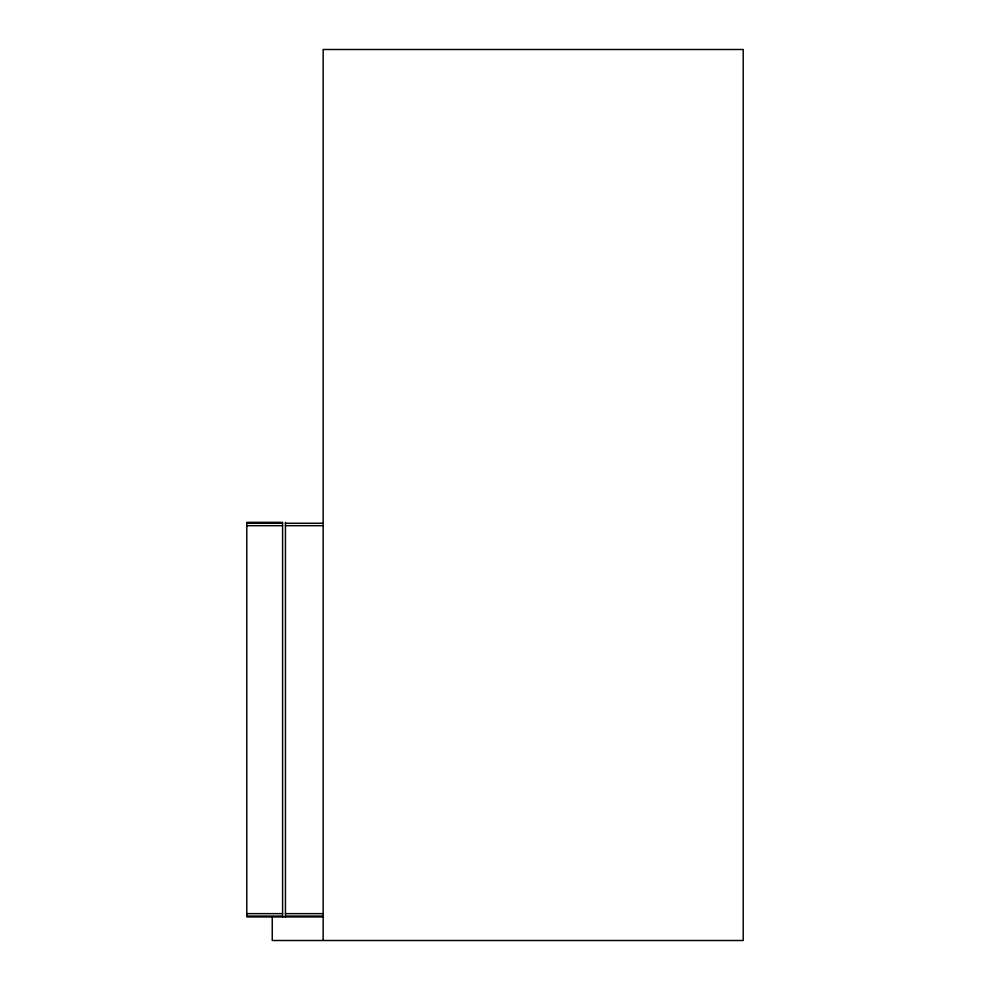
<?xml version="1.0" encoding="UTF-8"?>
<svg xmlns="http://www.w3.org/2000/svg" width="990" height="990" viewBox="0 0 990 990"><rect width="100%" height="100%" fill="white"/><g stroke="black" fill="none" stroke-linecap="round" stroke-linejoin="round"><path stroke-width="1.49" d="M246.795 523.252L282.596 523.252M285.454 523.252L322.48 523.252M246.795 525.678L282.596 525.678M285.454 525.678L322.48 525.678M246.795 913.634L282.596 913.634M285.454 913.634L322.48 913.634M246.795 916.059L282.596 916.059M285.454 916.059L322.48 916.059M323.21 916.95L246.795 916.95L246.795 522.361L282.596 522.361L282.596 916.95M323.161 940.5L323.161 49.5L743.205 49.5L743.205 940.5L272.25 940.5L272.25 916.95M285.454 522.361L285.454 916.95"/></g></svg>
